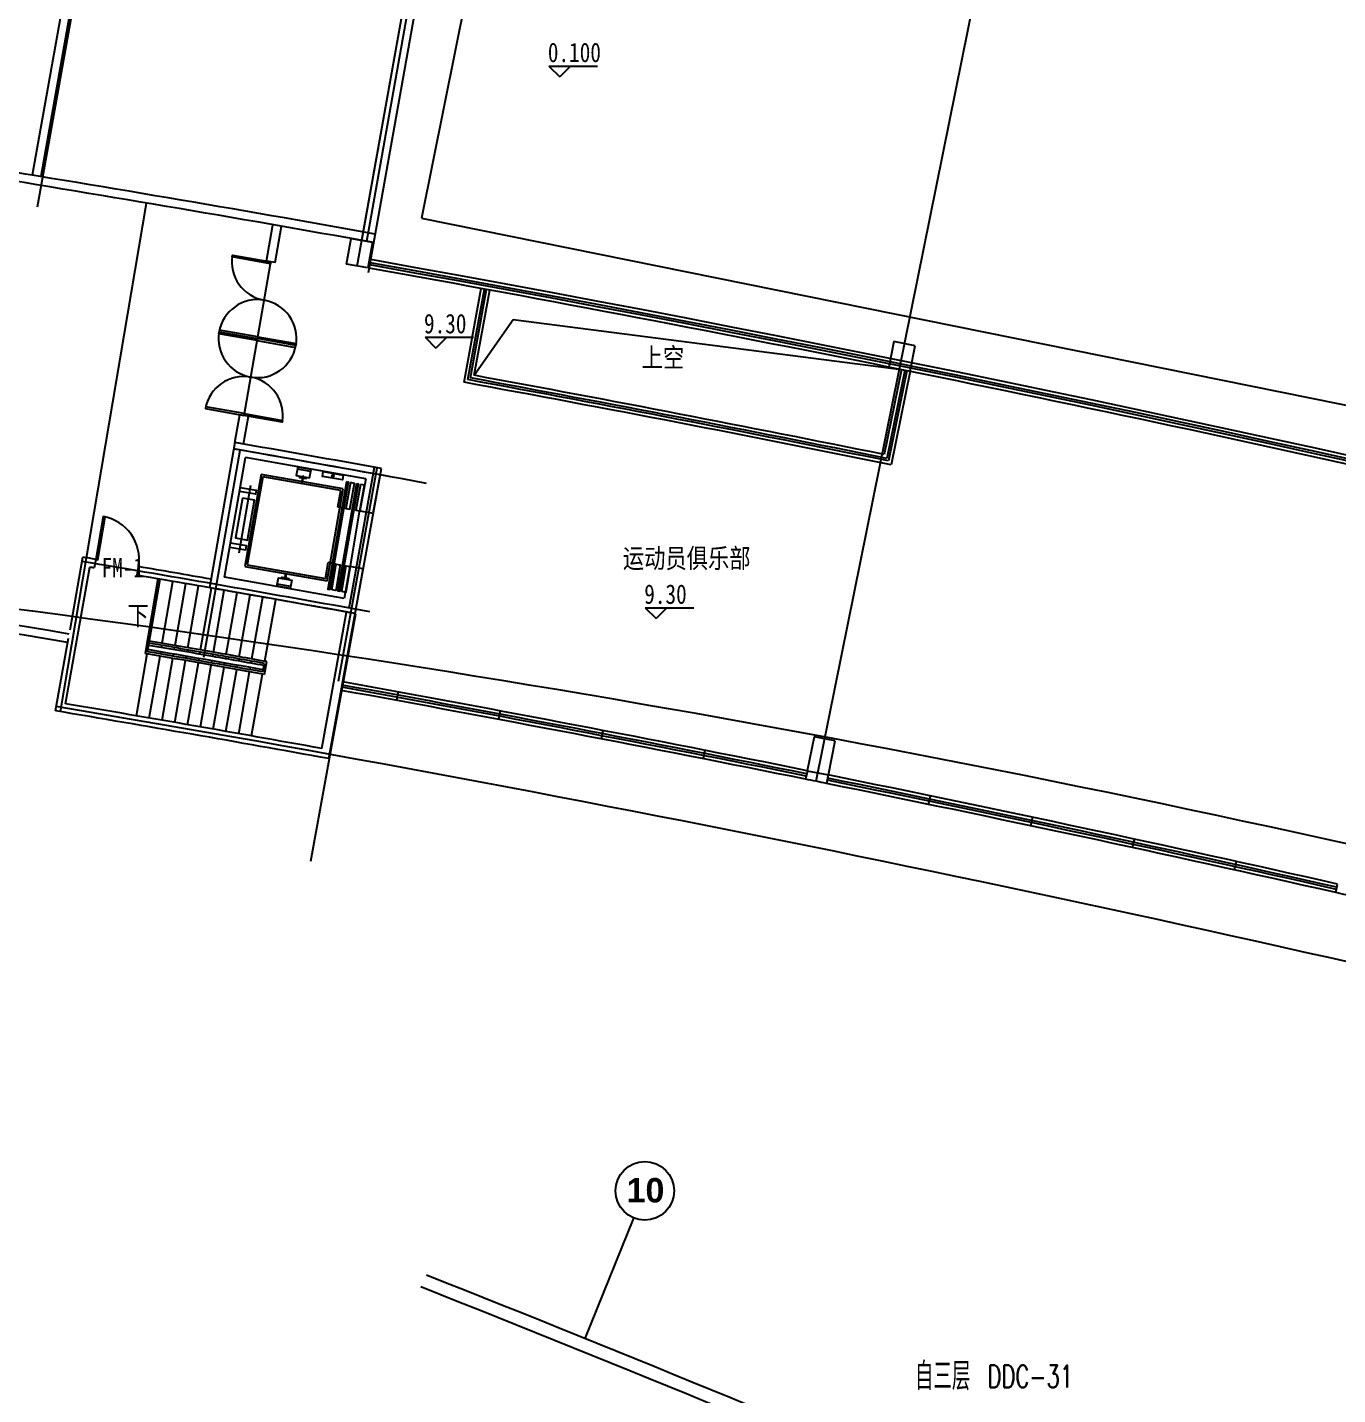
# Model space of a CAD drawing. Extents: x 23618587 to 48466785, y 42305484 to 86624613.
# Drawn here: x 24238825 to 24269055, y 43076738 to 43108279 of the extents above; entities that cross this region are included whole.
import ezdxf

# ---------------------------------------------------------------- set-up
doc = ezdxf.new("R2010")
doc.units = 0
doc.header["$MEASUREMENT"] = 0
for name, color, linetype in [('AC-W', 7, 'CONTINUOUS'), ('J-DIM', 7, 'CONTINUOUS'), ('场地', 5, 'CONTINUOUS'), ('门窗', 7, 'CONTINUOUS')]:
    doc.layers.add(name, color=color, linetype=linetype)
doc.styles.add('DFHZ', font='romans.shx', dxfattribs={"width": 0.7, "bigfont": 'dfhz.shx'})
doc.styles.add('Q1', font='SimSun.ttf', dxfattribs={"width": 0.8, "height": 450})
doc.styles.add('T-SG-01$0$Arial', font='ARIALBD.TTF')

msp = doc.modelspace()

# ---------------------------------------------------------------- linework, layer by layer
at = {"layer": 'AC-W', "color": 7, "ltscale": 1500}
for p, q in [((24239060.77466, 43104138.62935), (24247031.9544, 43148834.26651)), ((24246435.6287, 43102773.36322), (24254415.45217, 43147517.46712)), ((24257022.21051, 43090885.99528), (24267953.22348, 43144941.85024)), ((24239590.83978, 43092493.0659), (24241573.32465, 43104226.76752)), ((24242896.63246, 43093751.35812), (24243731.45746, 43098528.96916)), ((24246247.30572, 43094882.64398), (24246833.85026, 43098130.09921)), ((24246005.28948, 43093198.84616), (24246894.5469, 43098119.13286))]:
    msp.add_line(p, q, dxfattribs=at)
at = {"layer": 'AC-W', "color": 7}
for p, q in [((24246540.98189, 43103364.09485), (24251053.22439, 43128664.93612)), ((24246659.11784, 43103343.02598), (24251171.36035, 43128643.86733)), ((24246693.72866, 43102625.79363), (24251328.87497, 43128615.77561)), ((24241386.44701, 43118602.94085), (24238936.96594, 43104868.32179)), ((24241548.69594, 43118373.57001), (24239134.34456, 43104835.92858)), ((24250859.16907, 43107385.39063), (24251977.16907, 43107385.39063)), ((24250859.16907, 43107385.39063), (24251109.16907, 43107135.39063)), ((24251359.16907, 43107385.39063), (24251109.16907, 43107135.39063)), ((24244345.63833, 43102888.38101), (24244491.71325, 43103725.65143)), ((24244542.65645, 43102853.97374), (24244688.73097, 43103691.24189)), ((24246189.60193, 43102817.40065), (24246295.23794, 43103407.92185)), ((24246295.23794, 43103407.92185), (24246787.38335, 43103320.15058)), ((24246787.38335, 43103320.15058), (24246681.77965, 43102729.30356)), ((24243824.88738, 43099324.84802), (24244436.42349, 43102826.85028)), ((24246681.77965, 43102729.30356), (24246189.60193, 43102817.40065)), ((24248900.18756, 43100091.4791), (24249298.23413, 43102255.17017)), ((24248987.52106, 43100151.6799), (24249371.99786, 43102241.60875)), ((24249045.74237, 43100191.80818), (24249421.17265, 43102232.56223)), ((24249133.0728, 43100251.99223), (24249494.93331, 43102218.98412)), ((24249133.0728, 43100251.99223), (24250036.42557, 43101540.01348)), ((24250036.42557, 43101540.01348), (24258993.80088, 43100383.57768)), ((24248001.348, 43101129.17559), (24249119.348, 43101129.17559)), ((24248001.348, 43101129.17559), (24248251.348, 43100879.17559)), ((24248501.348, 43101129.17559), (24248251.348, 43100879.17559)), ((24258818.6342, 43101031.12688), (24258699.73847, 43100443.02501)), ((24259308.72001, 43100932.05167), (24258818.6342, 43101031.12688)), ((24259189.82428, 43100343.9498), (24259308.72001, 43100932.05167)), ((24258993.82067, 43100383.67532), (24258596.54472, 43098423.49167)), ((24259067.32619, 43100368.77775), (24258655.15685, 43098335.1092)), ((24259116.32988, 43100358.84603), (24258694.23048, 43098276.18199)), ((24258699.73847, 43100443.02501), (24259189.82428, 43100343.9498)), ((24259189.8354, 43100343.94846), (24258752.83923, 43098187.78283)), ((24243615.10962, 43098701.5529), (24243726.83901, 43099341.96206)), ((24243812.13356, 43098667.17899), (24243923.8571, 43099307.55459)), ((24243615.10962, 43098701.5529), (24243030.14222, 43095352.25244)), ((24243377.27876, 43095596.13708), (24243859.01664, 43098354.38465)), ((24244216.54597, 43097965.12864), (24243845.58678, 43095841.15767)), ((24244254.41274, 43097911.2357), (24243899.47971, 43095879.02444)), ((24246112.68083, 43097633.1912), (24244216.54597, 43097965.12864)), ((24246058.7879, 43097595.32443), (24244254.41274, 43097911.2357)), ((24245364.07403, 43098031.89508), (24245055.85084, 43098085.72737)), ((24245783.5609, 43091409.74871), (24246992.95101, 43098101.33874)), ((24245892.83438, 43097947.0164), (24245854.40909, 43097920.01765)), ((24245860.12236, 43097952.72967), (24245887.12111, 43097914.30438)), ((24246632.91278, 43097861.51692), (24246499.55693, 43097123.11728)), ((24246806.33821, 43097068.80477), (24246992.95101, 43098101.33874)), ((24243711.32458, 43096155.23798), (24243983.76935, 43097715.15293)), ((24245741.72164, 43095509.22024), (24246112.68083, 43097633.1912)), ((24245991.71002, 43097211.26208), (24246058.7879, 43097595.32443)), ((24246175.22943, 43097179.20975), (24245991.71002, 43097211.26208)), ((24246277.81684, 43095859.37049), (24246497.25458, 43097140.71632)), ((24246499.55693, 43097123.11728), (24246806.33821, 43097068.80477)), ((24239809.5835, 43094383.0267), (24240108.07088, 43096056.6916)), ((24240403.02105, 43096006.82119), (24240369.62402, 43095809.6293)), ((24245703.85488, 43095563.11318), (24245768.04607, 43095930.6475)), ((24239708.31024, 43092676.04623), (24240270.16704, 43095826.46418)), ((24241355.24889, 43095641.77036), (24241389.00774, 43095838.90062)), ((24243845.58678, 43095841.15767), (24245741.72164, 43095509.22024)), ((24243899.47971, 43095879.02444), (24245703.85488, 43095563.11318)), ((24246268.49254, 43095843.80905), (24246135.2386, 43095106.10025)), ((24246575.1298, 43095789.52204), (24246268.49254, 43095843.80905)), ((24246388.25595, 43094755.54373), (24246575.1298, 43095789.52204)), ((24241838.06909, 43095558.86325), (24241540.97009, 43093834.267)), ((24241598.7332, 43093875.05491), (24241887.34366, 43095550.37697)), ((24241936.88854, 43094070.39882), (24242183.8454, 43095499.21382)), ((24242232.57294, 43094019.20854), (24242480.31884, 43095447.88694)), ((24242528.22903, 43093967.85497), (24242776.76389, 43095396.39633)), ((24242823.85671, 43093916.33813), (24243073.18046, 43095344.74202)), ((24243119.4559, 43093864.65804), (24243369.56846, 43095292.92402)), ((24244900.37322, 43095376.92091), (24244592.15003, 43095430.75321)), ((24243415.02649, 43093812.8147), (24243665.92779, 43095240.94234)), ((24243710.56842, 43093760.80815), (24243962.25838, 43095188.797)), ((24244006.08157, 43093708.63838), (24244258.56011, 43095136.48802)), ((24244301.56587, 43093656.30542), (24244554.83292, 43095084.01541)), ((24245369.04497, 43089045.78053), (24246400.71625, 43094753.28923)), ((24245622.31973, 43091642.13048), (24246191.44449, 43094791.11402)), ((24253082.61178, 43094889.21671), (24254200.61178, 43094889.21671)), ((24253082.61178, 43094889.21671), (24253332.61178, 43094639.21671)), ((24253582.61178, 43094889.21671), (24253332.61178, 43094639.21671)), ((24239475.97986, 43092512.45952), (24239774.46733, 43094186.12492)), ((24241344.07691, 43092396.82956), (24241590.24466, 43093825.78073)), ((24241638.83716, 43092345.96692), (24241885.79402, 43093774.78192)), ((24241894.30977, 43093824.05141), (24241902.82553, 43093873.32089)), ((24241919.85703, 43093971.85985), (24241928.37279, 43094021.12934)), ((24241933.56927, 43092294.9415), (24242181.31517, 43093723.6199)), ((24242189.85813, 43093772.88468), (24242198.4011, 43093822.14945)), ((24242215.48702, 43093920.67899), (24242224.02998, 43093969.94377)), ((24242485.37819, 43093721.55474), (24242493.94836, 43093770.81478)), ((24242511.08869, 43093869.33488), (24242519.65886, 43093918.59492)), ((24242780.86986, 43093670.0616), (24242789.46723, 43093719.31691)), ((24242806.66197, 43093817.82752), (24242815.25934, 43093867.08283)), ((24243102.20675, 43093766.15694), (24243110.83132, 43093815.40749)), ((24243397.72296, 43093714.32314), (24243406.37473, 43093763.56892)), ((24243693.21049, 43093662.32616), (24243701.88945, 43093711.56715)), ((24242228.27316, 43092243.75333), (24242476.80802, 43093672.29469)), ((24242522.94874, 43092192.40241), (24242772.27249, 43093620.80629)), ((24242817.59591, 43092140.88875), (24243067.70847, 43093569.15473)), ((24243076.33304, 43093618.40528), (24243084.95761, 43093667.65583)), ((24243112.21458, 43092089.21239), (24243363.11588, 43093517.34002)), ((24243371.76765, 43093566.5858), (24243380.41942, 43093615.83158)), ((24243406.80468, 43092037.37332), (24243658.49463, 43093465.36218)), ((24243667.1736, 43093514.60317), (24243675.85256, 43093563.84417)), ((24243701.3661, 43091985.37158), (24243953.84464, 43093413.22122)), ((24243962.55079, 43093462.45741), (24243971.25695, 43093511.6936)), ((24243988.66926, 43093610.16599), (24243997.37542, 43093659.40219)), ((24244257.89914, 43093410.14853), (24244292.83253, 43093607.07405)), ((24244298.39677, 43093352.18154), (24244350.79685, 43093647.56981)), ((24243995.89875, 43091933.20717), (24244249.1658, 43093360.91715)), ((24247378.22629, 43092948.88986), (24247342.15051, 43092752.17042)), ((24249701.50498, 43092314.10499), (24249738.45777, 43092510.70591)), ((24252101.3254, 43092061.12255), (24252063.5107, 43091864.72996)), ((24256975.4275, 43091915.71085), (24256816.81963, 43091131.59125)), ((24257465.50225, 43091816.58093), (24256975.4275, 43091915.71085)), ((24257306.89438, 43091032.46133), (24257465.50225, 43091816.58093)), ((24254423.50355, 43091404.90098), (24254462.19588, 43091601.16696)), ((24256821.01692, 43091130.69953), (24256781.43727, 43090934.62705)), ((24256816.81963, 43091131.59125), (24257306.89438, 43091032.46133)), ((24257302.69143, 43091033.26877), (24257262.96173, 43090837.25461)), ((24259618.35422, 43090354.41385), (24259658.96027, 43090550.29284)), ((24262013.04964, 43090056.80338), (24261971.58571, 43089861.14873)), ((24264322.61009, 43089357.46894), (24264364.94914, 43089552.98067)), ((24266709.99044, 43089039.67846), (24266666.79723, 43088844.39828)), ((24269010.79848, 43088320.49822), (24269054.86461, 43088515.62795)), ((24269011.20506, 43088320.4064), (24269055.27134, 43088515.53609)), ((24251693.05395, 43078030.16666), (24252816.48629, 43080811.87472))]:
    msp.add_line(p, q, dxfattribs=at)
for points in [[(24245063.92903, 43098131.98001), (24245030.01067, 43097937.54718), (24245338.23386, 43097883.71489), (24245372.15222, 43098078.14772)], [(24245102.76325, 43097911.20928), (24245100.52348, 43097898.38526), (24245258.62092, 43097870.77297), (24245260.86068, 43097883.597)], [(24245158.23979, 43097800.27047), (24245171.06381, 43097798.03071), (24245192.57782, 43097921.21169), (24245179.75379, 43097923.45146)], [(24246115.20687, 43097948.82824), (24246095.71457, 43097837.22278), (24245632.0366, 43097918.20581), (24245651.52889, 43098029.81127)], [(24244787.48313, 43095677.68834), (24244800.30716, 43095675.44858), (24244778.79316, 43095552.2676), (24244765.96913, 43095554.50736)], [(24244584.07184, 43095384.50056), (24244618.26955, 43095580.30362), (24244926.49274, 43095526.47133), (24244892.29503, 43095330.66827)], [(24244695.64273, 43095580.42151), (24244697.88249, 43095593.24554), (24244855.97992, 43095565.63325), (24244853.74016, 43095552.80922)]]:
    msp.add_lwpolyline(points, close=True, dxfattribs=at)
for points in [[(24243738.34393, 43097663.45864), (24244105.38274, 43097599.35399), (24244089.35658, 43097507.59428), (24243722.31776, 43097571.69893)], [(24246187.63978, 43097791.67399), (24245755.63571, 43095318.18327), (24245801.51557, 43095310.17018), (24246233.51963, 43097783.6609), (24246187.63978, 43097791.67399)], [(24246417.03904, 43097751.60858), (24245985.03497, 43095278.11786), (24246030.91482, 43095270.10478), (24246462.91889, 43097743.5955), (24246417.03904, 43097751.60858)], [(24246279.39949, 43097775.64782), (24246175.22943, 43097179.20975), (24246175.22943, 43097179.20975), (24246266.98913, 43097163.18359), (24246371.15919, 43097759.62166), (24246279.39949, 43097775.64782)], [(24246508.79874, 43097735.58242), (24246404.62869, 43097139.14434), (24246404.62869, 43097139.14434), (24246496.38839, 43097123.11818), (24246600.55845, 43097719.55625), (24246508.79874, 43097735.58242)], [(24243790.03822, 43097418.03322), (24243629.77659, 43096500.43618), (24243905.0557, 43096452.35769), (24244065.31733, 43097369.95473), (24243790.03822, 43097418.03322)], [(24243497.95148, 43096287.06309), (24243864.9903, 43096222.95844), (24243881.01646, 43096314.71814), (24243513.97765, 43096378.82279)], [(24245951.56548, 43095898.59517), (24245768.04607, 43095930.6475)], [(24245849.48198, 43095301.79268), (24245953.65204, 43095898.23075), (24245953.65204, 43095898.23075), (24246045.41175, 43095882.20458), (24245941.24169, 43095285.76651), (24245849.48198, 43095301.79268)], [(24246078.88124, 43095261.72727), (24246183.0513, 43095858.16534), (24246183.0513, 43095858.16534), (24246274.811, 43095842.13918), (24246170.64095, 43095245.70111), (24246078.88124, 43095261.72727)]]:
    msp.add_lwpolyline(points, dxfattribs=at)
for centre, radius in [((24245873.62173, 43097933.51702), 23.48103), ((24253069.25857, 43081437.75904), 675)]:
    msp.add_circle(centre, radius, dxfattribs=at)
for centre, radius, start, end in [((24148759.7883, 42835660.74182), 530172.67138, 79.4743453433, 79.4743453433), ((24148766.30591, 42835659.45113), 530172.67138, 78.1227654299, 78.1227654299), ((24148779.34207, 42835656.52904), 530172.67138, 76.2090487924, 76.2090487924), ((24149392.33084, 42558636.58887), 553322.67138, 79.8589868305, 81.868036755), ((24149392.33084, 42558636.58887), 553522.67138, 79.8589973065, 81.868036755), ((24149396.05581, 42558620.05732), 552488.39933, 80.0833910254, 80.104132015), ((24149392.33084, 42558636.58887), 552922.67138, 72.8398618798, 79.8589658557), ((24149392.33084, 42558636.58887), 552722.67138, 77.2479804354, 79.8589553569), ((24149392.33084, 42558636.58887), 552797.67138, 72.8358612015, 79.8589592948), ((24149392.33084, 42558636.58887), 552847.67138, 72.8374617003, 79.8589619195), ((24149392.33084, 42558636.58887), 550522.67138, 78.5420613012, 79.5864582483), ((24149392.33084, 42558636.58887), 550597.67138, 78.5498659942, 79.5786522508), ((24149392.33084, 42558636.58887), 550647.67138, 78.5550679418, 79.5734494338), ((24149392.33084, 42558636.58887), 550722.67138, 78.5628690924, 79.5656469796), ((24149396.05581, 42558620.05732), 548888.39933, 80.0832593721, 80.1041363959), ((24149392.33084, 42558636.58886), 548222.67139, 79.7449090052, 80.1034640716), ((24149392.33083, 42558636.58883), 547922.67141, 79.7774917832, 80.072099064), ((24149392.33084, 42558636.58887), 543022.67138, 80.4208271703, 82.1243998673), ((24149392.33084, 42558636.58887), 543222.67138, 80.4206309848, 81.868036755), ((24149392.33084, 42558636.58887), 545022.67138, 80.387424918, 80.4188717947), ((24149392.33084, 42558636.58887), 544822.67138, 80.387424918, 80.3980330003), ((24149392.33084, 42558636.58887), 544822.67138, 79.744843784, 80.2822801138), ((24149392.33084, 42558636.58887), 545022.67138, 80.1035254339, 80.2822801138), ((24149392.33078, 42558636.58854), 544822.67171, 79.7448437841, 80.1035292929), ((24149392.33084, 42558636.58888), 545122.67136, 79.7775723504, 80.071991641), ((24149392.33084, 42558636.58887), 543272.67138, 80.0672926665, 80.225503424), ((24149392.33084, 42558636.58887), 543322.67138, 80.0693401559, 80.225503424), ((24149392.33084, 42558636.58887), 543372.67138, 80.0713872402, 80.225503424), ((24149392.33084, 42558636.58887), 543072.67138, 79.9354489119, 80.2307785725), ((24149392.33084, 42558636.58887), 543122.67138, 79.9407240604, 80.225503424), ((24149392.33084, 42558636.58887), 543172.67138, 79.9407240604, 80.225503424), ((24149392.33084, 42558636.58887), 543372.67138, 79.9354518244, 80.0713872402), ((24149392.33084, 42558636.58887), 543322.67138, 79.9407240604, 80.0693401559), ((24149392.33084, 42558636.58887), 543272.67138, 79.9407240604, 80.0672926665), ((24149392.33084, 42558636.58887), 543147.67138, 78.5939896249, 79.7448089244), ((24149392.33084, 42558636.58887), 543222.67138, 78.593988742, 79.7448089244), ((24149392.33084, 42558636.58887), 543022.67138, 78.5939910969, 79.7448089244), ((24149392.33084, 42558636.58887), 543097.67138, 78.5939902136, 79.7448089244), ((24149392.33084, 42558636.58887), 541422.67138, 79.7447777435, 80.4224018725), ((24149392.33084, 42558636.58887), 541622.67138, 79.7659387345, 80.401046559), ((24149392.33084, 42558636.58886), 543022.67139, 78.5420627733, 78.5938980972), ((24149392.33084, 42558636.58887), 543097.67138, 77.2743656607, 78.5419709511), ((24149392.33084, 42558636.58887), 543147.67138, 77.2743656607, 78.5419709511), ((24149392.33084, 42558636.58887), 543222.67138, 77.2743656607, 78.5419709511), ((24149392.33084, 42558636.58886), 543022.67139, 77.2743656607, 78.5420627733), ((24149392.33084, 42558636.58886), 543022.67139, 77.2215952102, 77.2743216813), ((24044411.29706, 42564784.00642), 553522.67138, 65.2903474159, 68.4162412653)]:
    msp.add_arc(centre, radius, start, end, dxfattribs=at)
at = {"layer": 'AC-W', "color": 7, "ltscale": 1500}
for centre, radius, start, end in [((24149392.33084, 42558636.58887), 548072.67138, 79.710530994, 80.1040622065), ((24149392.33084, 42558636.58887), 548072.67138, 79.6316007544, 80.1015610667), ((24149392.33084, 42558636.58887), 544922.67138, 79.710530994, 80.420589313), ((24193781.10644, 42751196.88878), 346566.5358, 69.9622299358, 83.5661946001), ((24149392.33084, 42558636.58887), 541522.67138, 72.4670300744, 80.422303181), ((24044411.29706, 42564784.00642), 553222.67138, 65.2903051737, 68.4180351924)]:
    msp.add_arc(centre, radius, start, end, dxfattribs=at)
at = {"layer": '场地', "color": 7}
for p, q in [((24256042.43056, 43144060.32545), (24247916.02019, 43103873.74243)), ((24247916.02019, 43103873.74243), (24270459.22302, 43099315.12353))]:
    msp.add_line(p, q, dxfattribs=at)
at = {"layer": '门窗', "color": 7}
for points in [[(24244444.16513, 43102871.17936), (24244436.42349, 43102826.85028), (24243549.84195, 43102981.68303), (24243557.58359, 43103026.01211)], [(24244134.49962, 43101098.01628), (24244142.24126, 43101142.34536), (24243255.65972, 43101297.17811), (24243247.91809, 43101252.84904)], [(24244134.50104, 43101098.02434), (24244126.62085, 43101053.71969), (24243240.52772, 43101211.32352), (24243248.40792, 43101255.62818)], [(24244134.52696, 43101098.01973), (24244126.64612, 43101053.71519), (24245012.73694, 43100896.09839), (24245020.61778, 43100940.40294)], [(24244134.52556, 43101098.01176), (24244142.26655, 43101142.34095), (24245028.85035, 43100987.52116), (24245021.10936, 43100943.19197)], [(24243819.29337, 43099325.83809), (24243827.17356, 43099370.14274), (24242941.08043, 43099527.74658), (24242933.20024, 43099483.44192)], [(24243819.29337, 43099325.83809), (24243827.17421, 43099370.14263), (24244713.26503, 43099212.52583), (24244705.38419, 43099168.22129)], [(24240403.02105, 43096006.82119), (24240452.31134, 43095998.4267), (24240620.20109, 43096984.23248), (24240570.9108, 43096992.62696)]]:
    msp.add_lwpolyline(points, close=True, dxfattribs=at)
for centre, radius, start, end in [((24244444.16513, 43102871.17936), 900, 170.093759744, 260.093759744), ((24244134.49962, 43101098.01628), 900, 80.093759744, 170.093759744), ((24244134.52556, 43101098.01176), 900, 350.094597723, 80.094597723), ((24244134.50104, 43101098.02434), 900, 169.914627726, 259.914627726), ((24244134.52696, 43101098.01973), 900, 259.913789747, 349.913789747), ((24243819.29337, 43099325.83809), 900, 79.914627726, 169.914627726), ((24243819.29337, 43099325.83809), 900, 349.913789748, 79.913789748), ((24240403.02105, 43096006.82119), 1000, 350.334852516, 80.334852516)]:
    msp.add_arc(centre, radius, start, end, dxfattribs=at)

# ---------------------------------------------------------------- texts
at = {"layer": 'AC-W', "color": 7, "style": 'Q1', "width": 0.8}
for s, p in [('0.100', (24250834.08869, 43107476.06865)), ('9.30', (24247976.2676, 43101219.85359)), ('上空', (24252998.37326, 43100437.89829)), ('运动员俱乐部', (24252564.31211, 43095806.43431)), ('FM-1', (24240536.21522, 43095591.24608)), ('9.30', (24253057.53138, 43094979.89472)), ('下', (24241135.28026, 43094487.09076))]:
    msp.add_text(s, height=450, dxfattribs=at).set_placement(p)
at = {"layer": 'AC-W', "color": 7, "style": 'T-SG-01$0$Arial'}
msp.add_text('10', height=562.5, dxfattribs=at).set_placement((24252648.72006, 43081172.46952))
at = {"layer": 'J-DIM', "style": 'DFHZ', "width": 0.7}
for s, height, p in [('自三层', 640, (24259303.94412, 43076842.73075)), ('DDC-31', 512, (24260974.21238, 43076902.30725))]:
    msp.add_text(s, height=height, dxfattribs=at).set_placement(p)

doc.saveas('drawing.dxf')
